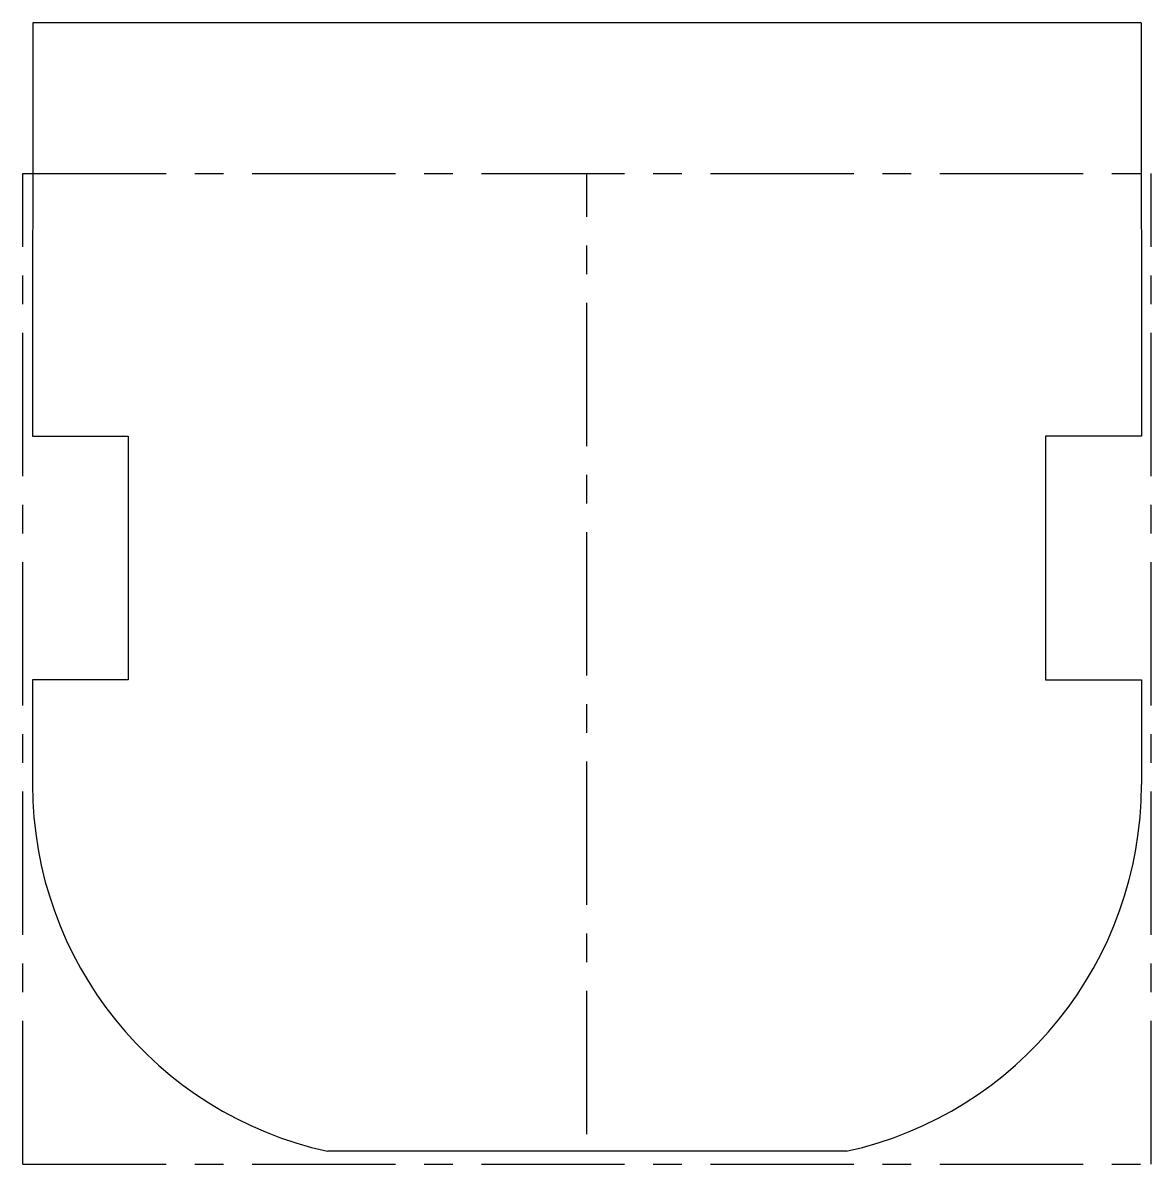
# Model space of a CAD drawing. Header units: millimetres. Extents: x -71 to 29, y -46 to 55.
import ezdxf

# ---------------------------------------------------------------- set-up
doc = ezdxf.new("R2010")
doc.units = ezdxf.units.MM
doc.linetypes.add('CENTERX2', pattern=[20.32, 12.7, -2.54, 2.54, -2.54])

msp = doc.modelspace()

# ---------------------------------------------------------------- linework, layer by layer
at = {"color": 7, "linetype": 'Continuous'}
for p, q in [((-69.61, 55.2), (-69.65, 18.58)), ((28.6, 55.2), (-69.61, 55.2)), ((28.6, 55.2), (28.63, 18.58)), ((-69.65, 18.58), (-61.16, 18.58)), ((-61.16, 18.58), (-61.16, -3.03)), ((28.63, 18.58), (20.14, 18.58)), ((20.14, 18.58), (20.14, -3.03)), ((-69.65, -3.03), (-69.65, -12.3)), ((-61.16, -3.03), (-69.65, -3.03)), ((20.14, -3.03), (28.63, -3.03)), ((28.63, -3.03), (28.63, -12.3)), ((2.48, -44.8), (-43.49, -44.8))]:
    msp.add_line(p, q, dxfattribs=at)
at = {"color": 7, "linetype": 'CENTERX2'}
for p, q in [((-70.51, -45.94), (-70.51, 41.86)), ((-70.51, 41.86), (29.49, 41.86)), ((-20.51, -43.28), (-20.51, 41.86)), ((29.49, -45.94), (29.49, 41.86)), ((-70.51, -45.94), (29.49, -45.94))]:
    msp.add_line(p, q, dxfattribs=at)
at = {"color": 7, "linetype": 'Continuous'}
for centre, start, end in [((-36.38, -12.3), 180, 257.6511), ((-4.64, -12.3), 282.3489, 0)]:
    msp.add_arc(centre, 33.27, start, end, dxfattribs=at)

doc.saveas('drawing.dxf')
